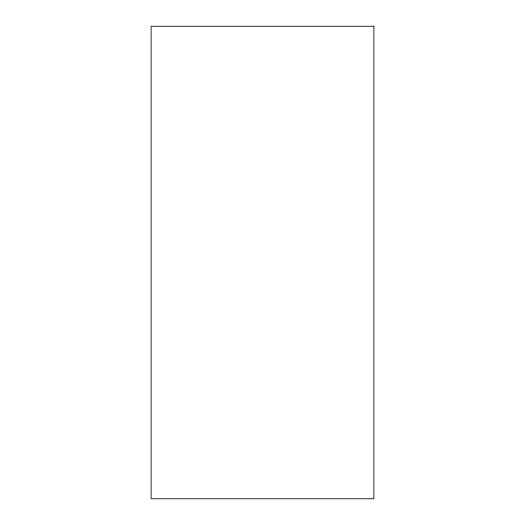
<?xml version="1.0" encoding="UTF-8"?>
<svg xmlns="http://www.w3.org/2000/svg" width="525" height="525" viewBox="0 0 525 525"><rect width="100%" height="100%" fill="white"/><g stroke="black" fill="none" stroke-linecap="round" stroke-linejoin="round"><path stroke-width="0.79" d="M373.872 26.25L151.128 26.25L151.128 498.75L373.872 498.75L373.872 26.25"/></g></svg>
